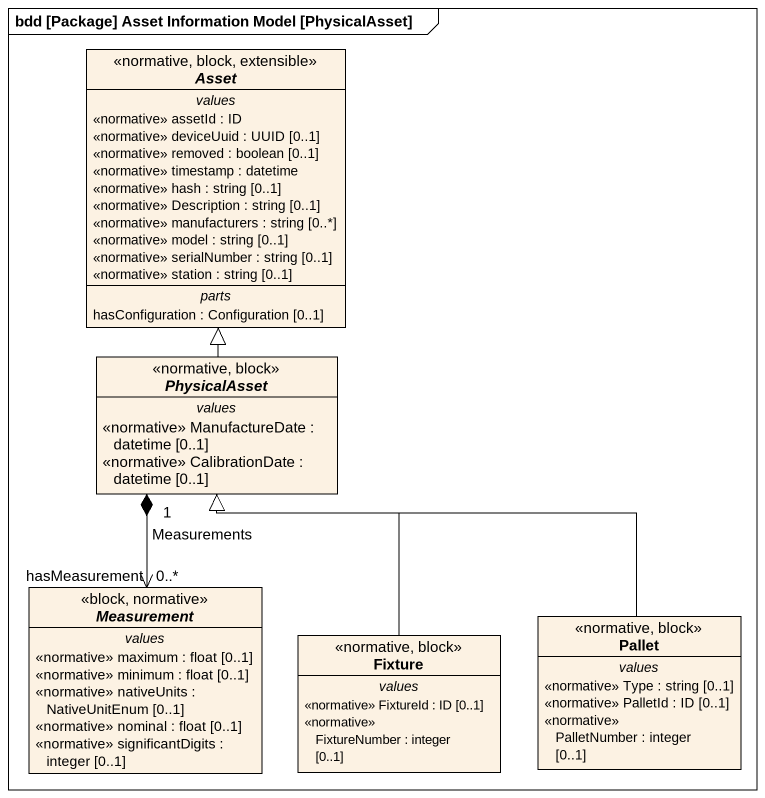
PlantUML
@startuml
mainframe bdd [Package] Asset Information Model [PhysicalAsset]
hide circle
hide empty members
abstract class Asset <<normative, block, extensible>> {
  -- values --
  <<normative>> assetId : ID
  <<normative>> deviceUuid : UUID [0..1]
  <<normative>> removed : boolean [0..1]
  <<normative>> timestamp : datetime
  <<normative>> hash : string [0..1]
  <<normative>> Description : string [0..1]
  <<normative>> manufacturers : string [0..*]
  <<normative>> model : string [0..1]
  <<normative>> serialNumber : string [0..1]
  <<normative>> station : string [0..1]
  -- parts --
  hasConfiguration : Configuration [0..1]
}
abstract class PhysicalAsset <<normative, block>> {
  -- values --
  <<normative>> ManufactureDate : datetime [0..1]
  <<normative>> CalibrationDate : datetime [0..1]
}
abstract class Measurement <<block, normative>> {
  -- values --
  <<normative>> maximum : float [0..1]
  <<normative>> minimum : float [0..1]
  <<normative>> nativeUnits : NativeUnitEnum [0..1]
  <<normative>> nominal : float [0..1]
  <<normative>> significantDigits : integer [0..1]
}
class Pallet <<normative, block>> {
  -- values --
  <<normative>> Type : string [0..1]
  <<normative>> PalletId : ID [0..1]
  <<normative>> PalletNumber : integer [0..1]
}
class Fixture <<normative, block>> {
  -- values --
  <<normative>> FixtureId : ID [0..1]
  <<normative>> FixtureNumber : integer [0..1]
}
PhysicalAsset -up-|> Asset
PhysicalAsset "1" *--> "hasMeasurement\n0..*" Measurement : Measurements
Pallet -up-|> PhysicalAsset
Fixture -up-|> PhysicalAsset
@enduml
